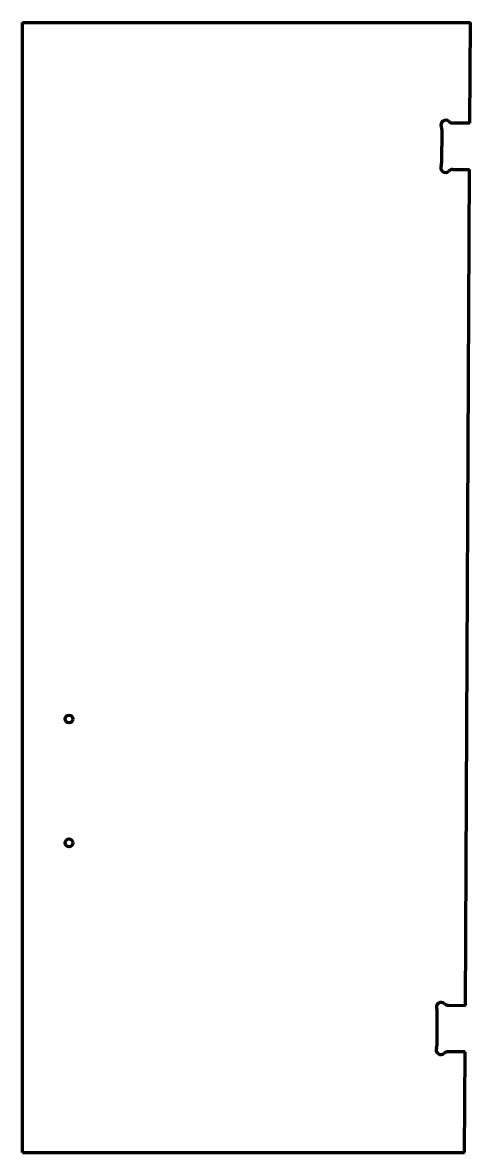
# Model space of a CAD drawing. Header units: inches. Extents: x 0 to 28.9, y 0 to 73.
import ezdxf

# ---------------------------------------------------------------- set-up
doc = ezdxf.new("R2010")
doc.units = ezdxf.units.IN
doc.header["$MEASUREMENT"] = 0
doc.layers.get('0').update_dxf_attribs({"linetype": 'CONTINUOUS'})

msp = doc.modelspace()

# ---------------------------------------------------------------- linework, layer by layer
at = {"color": 7, "lineweight": 90}
for p, q in [((0, 0), (0, 73)), ((0, 73), (28.938, 73)), ((28.904, 66.5), (28.938, 73)), ((28.904, 66.5), (27.813, 66.506)), ((27.09, 66.098), (27.078, 63.921)), ((27.798, 63.506), (28.889, 63.5)), ((28.611, 9.5), (28.889, 63.5)), ((27.521, 9.506), (28.611, 9.5)), ((26.786, 6.921), (26.797, 9.098)), ((28.596, 6.5), (27.505, 6.506)), ((28.562, 0), (28.596, 6.5)), ((0, 0), (28.562, 0))]:
    msp.add_line(p, q, dxfattribs=at)
for centre in [(3, 28), (3, 20)]:
    msp.add_circle(centre, 0.25, dxfattribs=at)
for centre, radius, start, end in [((27.341, 66.383), 0.312, 46.36392, 204.32565), ((27.815, 66.881), 0.375, 226.36392, 269.70567), ((26.715, 66.1), 0.375, 359.70567, 384.32565), ((27.327, 63.633), 0.312, 155.0857, 313.04743), ((26.703, 63.923), 0.375, 335.0857, 359.70567), ((27.796, 63.131), 0.375, 89.70567, 133.04743), ((27.048, 9.383), 0.312, 46.36392, 204.32565), ((27.523, 9.881), 0.375, 226.36392, 269.70567), ((26.422, 9.1), 0.375, 359.70567, 384.32565), ((27.034, 6.633), 0.312, 155.0857, 313.04743), ((26.411, 6.923), 0.375, 335.0857, 359.70567), ((27.503, 6.131), 0.375, 89.70567, 133.04743)]:
    msp.add_arc(centre, radius, start, end, dxfattribs=at)

doc.saveas('drawing.dxf')
